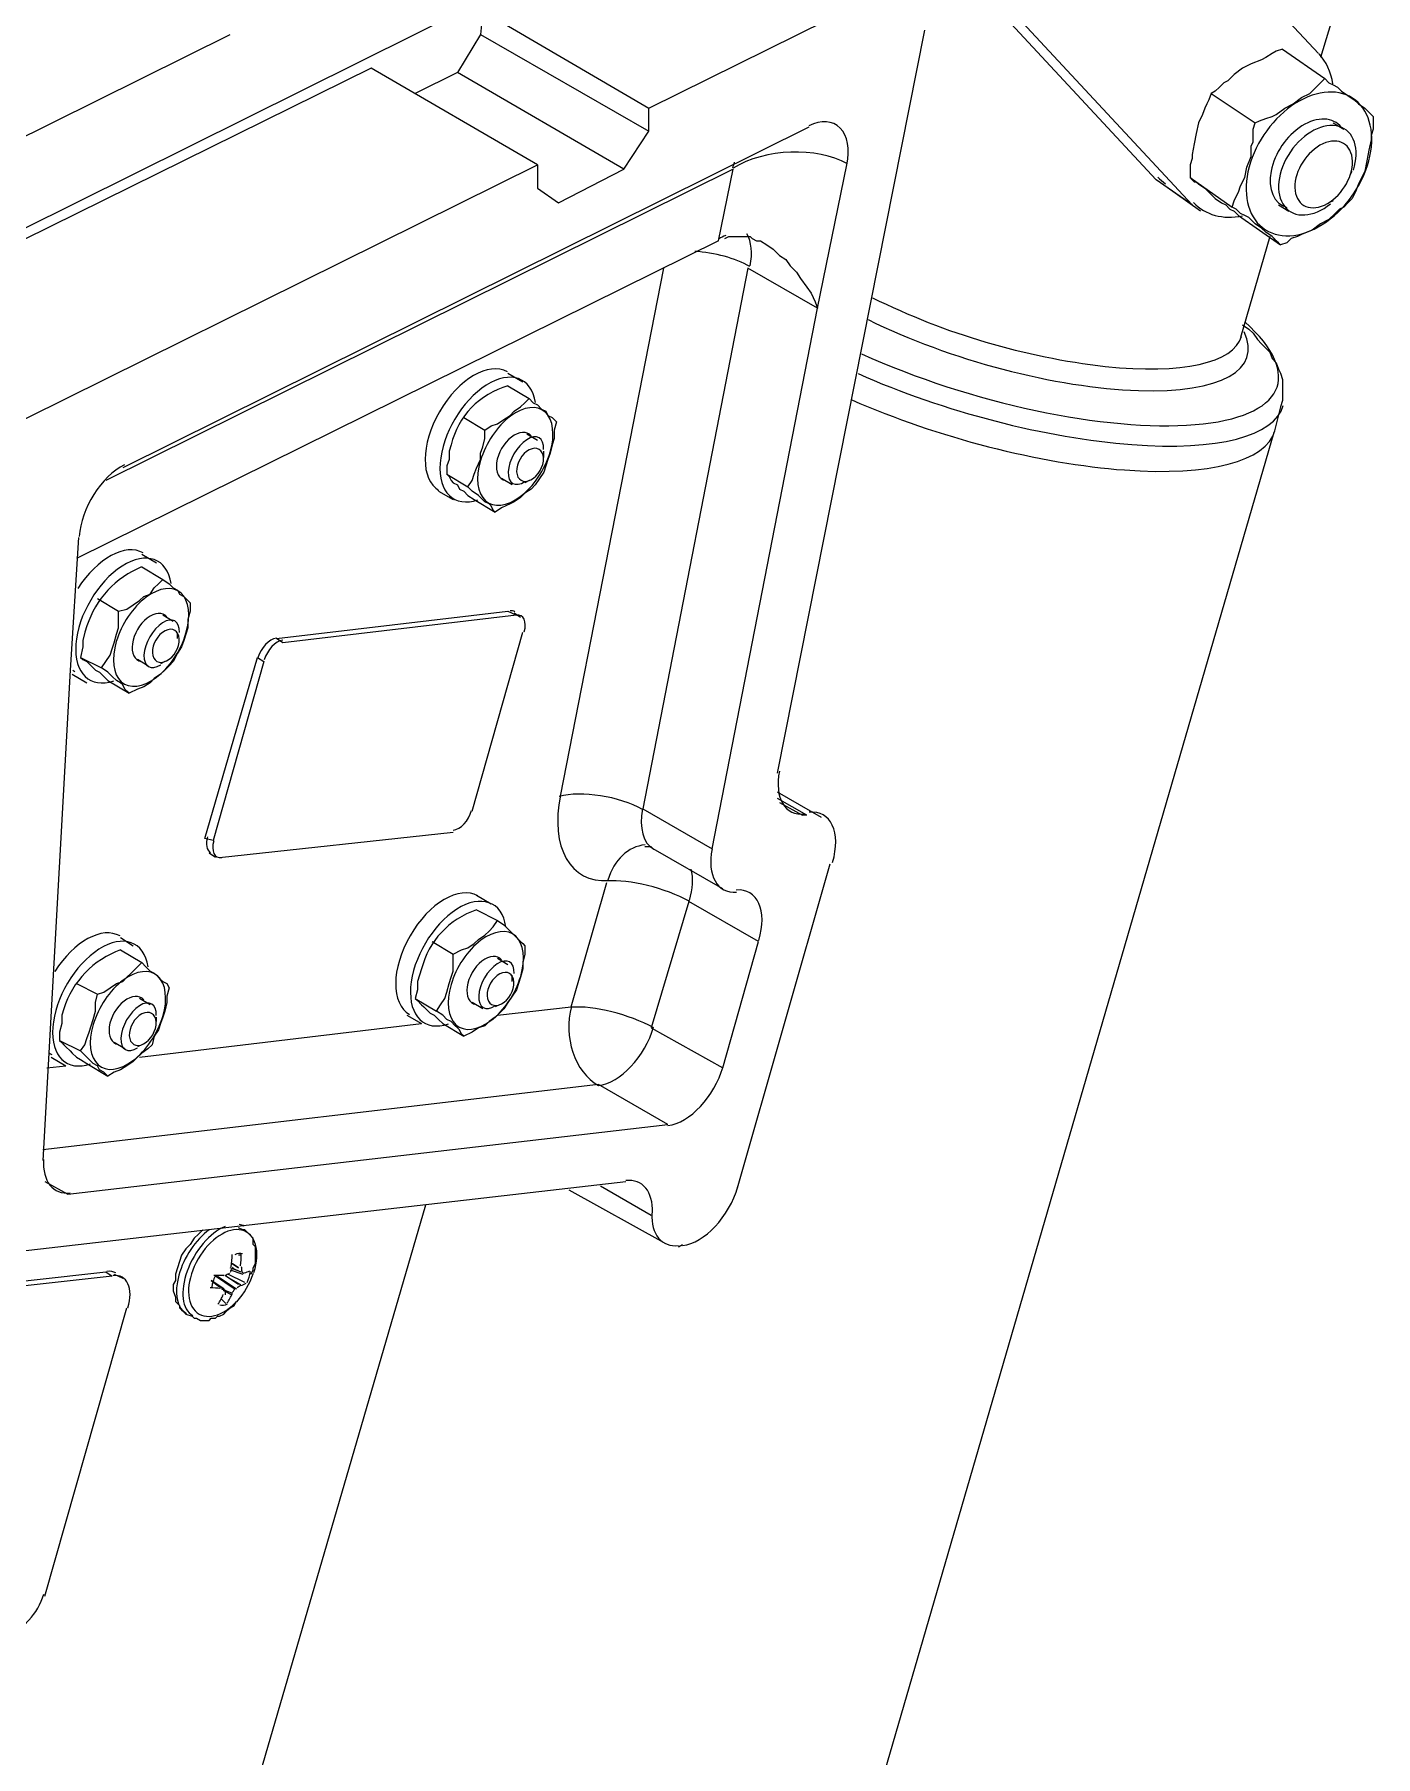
# Model space of a CAD drawing. Header units: inches. Extents: x 109 to 1721, y 29 to 669.
# Drawn here: x 1502.49 to 1515.76, y 443.26 to 460.3 of the extents above; entities that cross this region are included whole.
import ezdxf

# ---------------------------------------------------------------- set-up
doc = ezdxf.new("R2010")
doc.units = ezdxf.units.IN
doc.header["$LTSCALE"] = 0.03937
doc.header["$MEASUREMENT"] = 0
doc.layers.add('PDF3_Geometría', color=7, linetype='Continuous')

# ---------------------------------------------------------------- blocks, each defined once
blk = doc.blocks.new('OH3A1-1$-$ASSY$$CENTER$TUB_-_v2$-$copia1')
at = {"layer": 'PDF3_Geometría', "lineweight": -3}
for points in [[(19.29668, 14.69501), (19.16585, 14.83501)], [(19.10168, 14.78584), (19.23251, 14.64501)], [(19.11585, 14.77584), (19.24668, 14.63501)], [(19.05918, 14.75751), (18.96585, 14.71168), (19.03168, 14.67335), (19.12584, 14.72001)], [(19.31418, 14.74834), (19.29751, 14.69334)], [(19.00584, 14.73167), (19.00584, 14.73584), (18.56002, 14.51418)], [(18.96585, 14.71168), (18.96501, 14.70251), (18.95585, 14.68751), (18.93918, 14.67918)], [(18.53335, 14.53751), (18.86584, 14.70251)], [(18.96501, 14.70251), (19.03168, 14.66418)], [(19.08251, 14.41002), (19.14085, 14.70417)], [(19.28251, 14.69668), (19.28001, 14.69584), (19.27835, 14.69501), (19.27585, 14.69334), (19.27418, 14.69251), (19.27001, 14.69084), (19.26668, 14.68918), (19.26335, 14.68668), (19.26085, 14.68418), (19.25918, 14.68334), (19.25751, 14.68168), (19.25585, 14.68001), (19.25418, 14.67918), (19.25335, 14.67668), (19.25251, 14.67501), (19.25168, 14.67334), (19.25085, 14.67084), (19.24918, 14.66751), (19.24835, 14.66334), (19.24751, 14.65918), (19.24668, 14.65501), (19.24668, 14.65334), (19.24585, 14.65084), (19.24585, 14.64834), (19.24585, 14.64584), (19.24668, 14.64501), (19.24751, 14.64418), (19.24835, 14.64418), (19.24918, 14.64334), (19.25168, 14.64168), (19.25335, 14.64001), (19.25585, 14.63751), (19.25835, 14.63584), (19.26001, 14.63501), (19.26168, 14.63334), (19.26335, 14.63251), (19.26501, 14.63084)], [(19.28251, 14.69668), (19.29918, 14.68501)], [(19.02168, 14.64918), (18.95585, 14.68751)], [(19.28668, 14.67501), (19.29001, 14.67751), (19.29335, 14.67918), (19.29501, 14.68084), (19.29668, 14.68251), (19.29751, 14.68334), (19.29918, 14.68501)], [(19.29918, 14.68501), (19.30085, 14.68334), (19.30251, 14.68251), (19.30418, 14.68168), (19.30585, 14.68001), (19.30835, 14.67834), (19.31085, 14.67668)], [(19.25418, 14.67918), (19.27168, 14.66751)], [(19.27168, 14.66751), (19.27335, 14.66834), (19.27585, 14.66918), (19.27835, 14.67001), (19.28001, 14.67084), (19.28335, 14.67334), (19.28668, 14.67501)], [(19.31085, 14.67668), (19.31251, 14.67501), (19.31501, 14.67334), (19.31585, 14.67251), (19.31668, 14.67168), (19.31751, 14.67084), (19.31835, 14.67001)], [(18.98751, 14.65084), (18.98751, 14.64168), (18.99585, 14.63584), (19.02168, 14.64918), (19.03168, 14.66418), (19.03168, 14.67334)], [(19.26835, 14.65001), (19.27001, 14.65418), (19.27001, 14.65834), (19.27085, 14.66001), (19.27085, 14.66251), (19.27085, 14.66501), (19.27168, 14.66751)], [(19.31835, 14.67001), (19.31835, 14.66751), (19.31835, 14.66501), (19.31751, 14.66251), (19.31751, 14.66084), (19.31668, 14.65668), (19.31585, 14.65251), (19.31501, 14.64834), (19.31335, 14.64501), (19.31251, 14.64334), (19.31168, 14.64084), (19.31085, 14.63918), (19.31001, 14.63751), (19.30835, 14.63584), (19.30668, 14.63418), (19.30501, 14.63334), (19.30335, 14.63168), (19.30085, 14.62918), (19.29751, 14.62751)], [(19.30251, 14.66751), (19.30668, 14.66501)], [(19.09501, 14.66584), (18.82335, 14.53085)], [(19.08835, 14.65584), (19.08835, 14.65584)], [(19.05918, 14.62084), (19.06501, 14.64918), (18.81669, 14.52585)], [(19.09835, 14.59418), (19.11001, 14.65084)], [(19.27418, 14.62584), (19.27168, 14.62751), (19.26918, 14.63001), (19.26751, 14.63084), (19.26585, 14.63168), (19.26418, 14.63334), (19.26251, 14.63418), (19.26335, 14.63668), (19.26418, 14.63834), (19.26501, 14.64001), (19.26585, 14.64251), (19.26751, 14.64584), (19.26835, 14.65001)], [(19.30918, 14.64668), (19.31001, 14.64834)], [(19.24668, 14.63501), (19.23251, 14.64501)], [(19.25001, 14.63251), (19.23585, 14.64251)], [(19.24585, 14.64584), (19.26251, 14.63418)], [(19.28085, 14.63501), (19.28501, 14.63251)], [(19.30251, 14.63668), (19.30085, 14.63584)], [(19.26501, 14.63084), (19.28168, 14.61918)], [(19.29751, 14.62751), (19.29418, 14.62501), (19.29001, 14.62334), (19.28835, 14.62251), (19.28585, 14.62168), (19.28418, 14.62001), (19.28168, 14.61918), (19.28085, 14.62001), (19.28001, 14.62084), (19.27918, 14.62168), (19.27835, 14.62251), (19.27585, 14.62418), (19.27418, 14.62584)], [(19.05918, 14.62084), (18.80502, 14.49501)], [(19.06168, 14.62168), (19.06335, 14.62251), (19.06418, 14.62251), (19.06585, 14.62251), (19.06668, 14.62251), (19.06835, 14.62251), (19.07001, 14.62251), (19.07168, 14.62251), (19.07251, 14.62168), (19.07418, 14.62084), (19.07585, 14.62084), (19.07835, 14.61918), (19.08085, 14.61751), (19.08335, 14.61501), (19.08585, 14.61334), (19.08751, 14.61084), (19.09001, 14.60834), (19.09168, 14.60584), (19.09418, 14.60251), (19.09585, 14.60001), (19.09751, 14.59668), (19.09835, 14.59418)], [(19.27751, 14.62251), (19.26585, 14.58251)], [(18.99668, 14.40085), (19.03751, 14.61001)], [(19.09834, 14.59417), (19.07085, 14.61001), (19.02918, 14.39585), (19.05668, 14.38002)], [(19.05668, 14.38002), (19.09835, 14.59417)], [(19.26668, 14.58751), (19.26918, 14.58584), (19.27085, 14.58418), (19.27251, 14.58168), (19.27418, 14.58001), (19.27585, 14.57834), (19.27751, 14.57668), (19.27835, 14.57418), (19.28001, 14.57251), (19.28085, 14.57001), (19.28168, 14.56834), (19.28251, 14.56584), (19.28251, 14.56418), (19.28251, 14.56168), (19.28251, 14.56001), (19.28251, 14.55751), (19.28168, 14.55501), (19.27918, 14.54501)], [(18.97585, 14.56834), (18.98168, 14.56501)], [(18.97585, 14.56334), (18.98418, 14.55834)], [(18.97668, 14.55168), (18.97835, 14.55334), (18.98085, 14.55501), (18.98251, 14.55668), (18.98418, 14.55834), (18.98585, 14.55668), (18.98751, 14.55584), (18.98918, 14.55418), (18.99085, 14.55334)], [(18.96001, 14.52334), (18.96168, 14.52584), (18.96251, 14.52834), (18.96335, 14.53084), (18.96501, 14.53418), (18.96501, 14.53668), (18.96585, 14.53918), (18.96668, 14.54251), (18.96668, 14.54584), (18.96918, 14.54751), (18.97168, 14.54834), (18.97418, 14.55001), (18.97668, 14.55168)], [(18.99085, 14.55334), (18.99168, 14.55168), (18.99335, 14.55084), (18.99418, 14.55001), (18.99501, 14.54918), (18.99418, 14.54584), (18.99418, 14.54251), (18.99335, 14.54001), (18.99251, 14.53668)], [(18.95835, 14.55084), (18.96668, 14.54584)], [(18.98169, 13.5217), (19.27917, 14.54499)], [(18.95335, 14.54001), (18.95251, 14.53751), (18.95251, 14.53418), (18.95168, 14.53168), (18.95168, 14.52834), (18.95251, 14.52751), (18.95335, 14.52584), (18.95418, 14.52501), (18.95585, 14.52418)], [(18.98751, 14.54168), (18.98335, 14.54418)], [(18.99251, 14.53668), (18.99168, 14.53418), (18.99085, 14.53168), (18.99001, 14.52918), (18.98835, 14.52668)], [(18.99001, 14.53501), (18.99001, 14.53751)], [(18.95168, 14.52834), (18.96001, 14.52334)], [(18.95585, 14.52418), (18.95668, 14.52251), (18.95835, 14.52168), (18.96001, 14.52001), (18.96251, 14.51834)], [(18.97751, 14.52418), (18.97335, 14.52668)], [(18.98835, 14.52668), (18.98668, 14.52418), (18.98501, 14.52251), (18.98251, 14.52084), (18.98085, 14.51918)], [(18.98418, 14.52584), (18.98251, 14.52501)], [(18.94835, 14.52168), (18.95418, 14.51834)], [(18.96668, 14.51751), (18.96501, 14.51918), (18.96418, 14.52001), (18.96168, 14.52168), (18.96001, 14.52334)], [(18.96251, 14.51834), (18.97085, 14.51334)], [(18.97085, 14.51334), (18.97001, 14.51418), (18.96918, 14.51584), (18.96835, 14.51668), (18.96668, 14.51751)], [(18.98085, 14.51918), (18.97835, 14.51751), (18.97668, 14.51668), (18.97335, 14.51501), (18.97085, 14.51334)], [(18.80585, 14.50334), (18.80251, 14.45084), (18.79168, 14.25668)], [(18.83085, 14.49668), (18.83668, 14.49334)], [(18.83085, 14.49168), (18.83918, 14.48668)], [(18.83168, 14.48001), (18.83418, 14.48084), (18.83585, 14.48334), (18.83751, 14.48501), (18.83918, 14.48668), (18.84168, 14.48501), (18.84335, 14.48334), (18.84501, 14.48251), (18.84585, 14.48084)], [(18.81335, 14.47918), (18.82168, 14.47418)], [(18.81501, 14.45168), (18.81668, 14.45418), (18.81835, 14.45668), (18.81918, 14.45918), (18.82001, 14.46168), (18.82085, 14.46501), (18.82168, 14.46751), (18.82168, 14.47084), (18.82168, 14.47418), (18.82501, 14.47501), (18.82751, 14.47668), (18.83001, 14.47834), (18.83168, 14.48001)], [(18.84585, 14.48084), (18.84751, 14.48001), (18.84835, 14.47918), (18.84918, 14.47834), (18.85001, 14.47751), (18.85001, 14.47418), (18.84918, 14.47084), (18.84918, 14.46751), (18.84835, 14.46501)], [(18.84335, 14.47001), (18.83918, 14.47251)], [(18.88418, 14.46334), (18.97585, 14.47418)], [(18.97918, 14.47251), (18.88668, 14.46168)], [(18.97585, 14.47418), (18.97918, 14.47251)], [(18.98085, 14.47168), (18.97835, 14.47334)], [(18.80918, 14.46834), (18.80835, 14.46584), (18.80751, 14.46251), (18.80751, 14.46001), (18.80668, 14.45584), (18.80751, 14.45501), (18.80918, 14.45418), (18.81001, 14.45334), (18.81085, 14.45251)], [(18.84835, 14.46501), (18.84751, 14.46251), (18.84668, 14.46001), (18.84501, 14.45751), (18.84335, 14.45418)], [(18.84501, 14.46334), (18.84501, 14.46501)], [(18.88668, 14.46168), (18.88418, 14.46334)], [(18.96168, 14.39501), (18.98168, 14.46584)], [(18.80668, 14.45584), (18.81501, 14.45168)], [(18.85585, 14.38418), (18.87668, 14.45584)], [(18.87668, 14.45584), (18.87918, 14.45418)], [(18.80335, 14.44918), (18.80918, 14.44584)], [(18.81085, 14.45251), (18.81251, 14.45084), (18.81418, 14.45001), (18.81585, 14.44834), (18.81751, 14.44668)], [(18.82251, 14.44584), (18.82085, 14.44668), (18.81918, 14.44834), (18.81751, 14.45001), (18.81501, 14.45168)], [(18.83335, 14.45251), (18.82918, 14.45501)], [(18.84335, 14.45418), (18.84168, 14.45251), (18.84001, 14.45084), (18.83835, 14.44918), (18.83585, 14.44751)], [(18.84001, 14.45418), (18.83835, 14.45334)], [(18.87918, 14.45418), (18.85918, 14.38335)], [(18.81751, 14.44668), (18.82585, 14.44168)], [(18.82585, 14.44168), (18.82501, 14.44251), (18.82418, 14.44334), (18.82335, 14.44501), (18.82251, 14.44584)], [(18.83585, 14.44751), (18.83418, 14.44584), (18.83168, 14.44418), (18.82918, 14.44334), (18.82585, 14.44168)], [(19.10001, 14.39251), (19.08251, 14.40251)], [(19.09418, 14.39334), (19.08251, 14.40001)], [(19.08335, 14.39834), (19.09251, 14.39334)], [(19.09418, 14.39334), (19.09251, 14.39334)], [(18.85918, 14.38334), (18.85585, 14.38418)], [(18.86168, 14.37668), (18.95418, 14.38668)], [(19.03335, 14.38001), (19.03251, 14.38084), (19.03085, 14.38084), (19.03001, 14.38084)], [(18.86001, 14.37668), (18.85751, 14.37834)], [(19.06085, 14.36418), (19.03335, 14.38001)], [(19.06668, 14.24585), (19.10335, 14.37417)], [(18.96335, 14.36168), (18.96918, 14.35834)], [(18.97168, 14.31418), (19.00085, 14.31751), (19.01501, 14.36668)], [(18.96335, 14.35584), (18.97168, 14.35168)], [(19.07501, 14.34334), (19.04751, 14.35918), (19.03251, 14.30918), (19.06085, 14.29335)], [(18.96418, 14.34418), (18.96668, 14.34584), (18.96835, 14.34751), (18.97001, 14.34918), (18.97168, 14.35168), (18.97418, 14.35001), (18.97585, 14.34834), (18.97751, 14.34668), (18.97835, 14.34584)], [(18.82251, 14.34501), (18.82751, 14.34168)], [(18.82251, 14.34001), (18.83085, 14.33501)], [(18.94585, 14.34334), (18.95418, 14.33834)], [(18.94751, 14.31584), (18.94918, 14.31834), (18.95085, 14.32084), (18.95168, 14.32334), (18.95251, 14.32668), (18.95335, 14.32918), (18.95418, 14.33168), (18.95418, 14.33501), (18.95418, 14.33834), (18.95751, 14.34001), (18.96001, 14.34084), (18.96251, 14.34251), (18.96418, 14.34418)], [(18.97835, 14.34584), (18.98001, 14.34418), (18.98085, 14.34334), (18.98168, 14.34251), (18.98251, 14.34168), (18.98251, 14.33834), (18.98168, 14.33501), (18.98168, 14.33251), (18.98085, 14.32918)], [(19.06085, 14.29335), (19.07501, 14.34334)], [(18.82335, 14.32751), (18.82501, 14.32918), (18.82668, 14.33084), (18.82918, 14.33334), (18.83085, 14.33501), (18.83251, 14.33334), (18.83418, 14.33168), (18.83585, 14.33084), (18.83751, 14.32918)], [(18.97585, 14.33418), (18.97168, 14.33668)], [(18.80501, 14.32668), (18.81335, 14.32251)], [(18.80668, 14.30001), (18.80835, 14.30251), (18.80918, 14.30501), (18.81001, 14.30751), (18.81085, 14.31001), (18.81168, 14.31251), (18.81251, 14.31584), (18.81251, 14.31918), (18.81335, 14.32251), (18.81585, 14.32334), (18.81835, 14.32501), (18.82085, 14.32668), (18.82335, 14.32751)], [(18.83751, 14.32918), (18.83835, 14.32834), (18.83918, 14.32751), (18.84085, 14.32668), (18.84168, 14.32501), (18.84085, 14.32168), (18.84085, 14.31918), (18.84001, 14.31584), (18.83918, 14.31334)], [(18.94168, 14.33251), (18.94085, 14.33001), (18.94001, 14.32751), (18.94001, 14.32418), (18.93918, 14.32084), (18.94001, 14.32001), (18.94168, 14.31834), (18.94251, 14.31751), (18.94335, 14.31668)], [(18.98085, 14.32918), (18.98001, 14.32668), (18.97918, 14.32418), (18.97751, 14.32168), (18.97585, 14.31918)], [(18.97751, 14.32751), (18.97751, 14.33001)], [(18.83418, 14.31834), (18.83001, 14.32084)], [(18.93918, 14.32084), (18.94751, 14.31584)], [(18.80001, 14.31668), (18.79918, 14.31418), (18.79918, 14.31084), (18.79835, 14.30751), (18.79835, 14.30418), (18.79918, 14.30334), (18.80001, 14.30251), (18.80085, 14.30168), (18.80251, 14.30001)], [(18.83918, 14.31334), (18.83835, 14.31084), (18.83751, 14.30834), (18.83585, 14.30584), (18.83501, 14.30251)], [(18.83668, 14.31168), (18.83668, 14.31334)], [(18.93585, 14.31418), (18.94168, 14.31084)], [(18.94335, 14.31668), (18.94501, 14.31501), (18.94668, 14.31418), (18.94835, 14.31251), (18.95001, 14.31084)], [(18.95501, 14.31001), (18.95335, 14.31168), (18.95168, 14.31251), (18.95001, 14.31418), (18.94751, 14.31584)], [(18.96585, 14.31668), (18.96168, 14.31918)], [(18.97585, 14.31918), (18.97418, 14.31668), (18.97251, 14.31501), (18.97085, 14.31334), (18.96835, 14.31168)], [(18.97251, 14.31834), (18.97085, 14.31751)], [(18.83002, 14.29751), (18.94168, 14.31084)], [(18.95001, 14.31084), (18.95835, 14.30584)], [(18.95835, 14.30584), (18.95751, 14.30668), (18.95668, 14.30834), (18.95585, 14.30918), (18.95501, 14.31001)], [(18.96835, 14.31168), (18.96668, 14.31001), (18.96418, 14.30918), (18.96168, 14.30751), (18.95835, 14.30584)], [(18.79835, 14.30418), (18.80668, 14.30001)], [(18.80251, 14.30001), (18.80335, 14.29918), (18.80501, 14.29751), (18.80668, 14.29668), (18.80918, 14.29501)], [(18.81335, 14.29418), (18.81168, 14.29501), (18.81001, 14.29668), (18.80835, 14.29834), (18.80668, 14.30001)], [(18.82418, 14.30084), (18.82001, 14.30334)], [(18.83501, 14.30251), (18.83335, 14.30084), (18.83085, 14.29918), (18.82918, 14.29751), (18.82751, 14.29584)], [(18.83085, 14.30251), (18.82918, 14.30168)], [(18.79335, 14.29334), (18.80085, 14.29418)], [(18.79501, 14.29751), (18.80085, 14.29418)], [(18.80918, 14.29501), (18.81751, 14.29001)], [(18.81751, 14.29001), (18.81668, 14.29084), (18.81585, 14.29168), (18.81418, 14.29251), (18.81335, 14.29418)], [(18.82751, 14.29584), (18.82501, 14.29418), (18.82251, 14.29251), (18.82001, 14.29168), (18.81751, 14.29001)], [(19.03917, 14.27084), (19.01168, 14.28668), (18.79168, 14.26084)], [(18.80168, 14.24334), (19.03918, 14.27084)], [(18.48669, 14.18668), (19.0225, 14.24834)], [(18.79251, 14.24834), (18.80168, 14.24334)], [(19.00001, 14.24501), (19.03751, 14.22418)], [(19.01251, 14.24668), (19.03251, 14.23501)], [(18.72252, 13.48169), (18.94334, 14.23916)], [(18.85501, 14.22918), (18.85335, 14.22751), (18.85168, 14.22584), (18.85001, 14.22334), (18.84835, 14.22168), (18.84668, 14.21918), (18.84585, 14.21668), (18.84501, 14.21418), (18.84418, 14.21168), (18.84418, 14.20918), (18.84335, 14.20751), (18.84335, 14.20501), (18.84418, 14.20251), (18.84418, 14.20084), (18.84501, 14.20001), (18.84585, 14.19918), (18.84585, 14.19834), (18.84668, 14.19751), (18.84751, 14.19668), (18.84835, 14.19584), (18.85085, 14.19501)], [(18.87085, 14.22918), (18.86918, 14.23001)], [(18.87418, 14.21168), (18.87501, 14.21334), (18.87501, 14.21418), (18.87585, 14.21584), (18.87585, 14.21668), (18.87585, 14.21834), (18.87585, 14.22001), (18.87585, 14.22084), (18.87585, 14.22251), (18.87501, 14.22334), (18.87501, 14.22418), (18.87501, 14.22584), (18.87418, 14.22668), (18.87335, 14.22751), (18.87251, 14.22834), (18.87168, 14.22918), (18.87085, 14.22918)], [(18.87001, 14.21918), (18.86918, 14.21918)], [(19.04335, 14.22251), (19.04501, 14.22334)], [(18.42752, 14.16918), (18.81667, 14.21251)], [(18.81917, 14.21084), (18.43002, 14.16751)], [(18.81668, 14.21251), (18.81918, 14.21084)], [(18.82001, 14.21168), (18.82335, 14.21001)], [(18.86751, 14.20584), (18.86001, 14.21084)], [(18.86085, 14.21084), (18.86835, 14.20584)], [(18.86335, 14.21084), (18.86335, 14.21084)], [(18.86918, 14.20751), (18.86418, 14.21084), (18.87001, 14.20751)], [(18.86501, 14.21168), (18.86501, 14.21168)], [(18.87168, 14.20834), (18.86501, 14.21168)], [(18.86585, 14.21418), (18.86585, 14.21418)], [(18.87001, 14.21251), (18.86585, 14.21418)], [(18.86585, 14.21334), (18.87085, 14.21168)], [(18.86585, 14.21334), (18.87085, 14.21168)], [(18.86668, 14.21584), (18.86918, 14.21418), (18.86668, 14.21584)], [(18.86668, 14.21418), (18.87001, 14.21251)], [(18.87001, 14.21501), (18.87001, 14.21501)], [(18.87001, 14.21251), (18.87001, 14.21251)], [(18.87085, 14.21251), (18.87085, 14.21251)], [(18.86335, 14.20584), (18.85835, 14.20918), (18.86168, 14.20668), (18.85835, 14.20918)], [(18.85835, 14.20918), (18.86335, 14.20584)], [(18.86168, 14.20584), (18.86168, 14.20584)], [(18.86251, 14.20584), (18.86668, 14.20418)], [(18.86335, 14.20501), (18.86335, 14.20584)], [(18.86668, 14.20334), (18.86335, 14.20501)], [(18.86668, 14.20418), (18.86668, 14.20418)], [(18.86835, 14.20584), (18.86751, 14.20584)], [(18.86918, 14.20668), (18.86918, 14.20668)], [(18.79251, 14.08418), (18.82501, 14.19834)], [(18.85085, 14.19501), (18.85168, 14.19418), (18.85251, 14.19418), (18.85418, 14.19334), (18.85501, 14.19334), (18.85585, 14.19334), (18.85751, 14.19334), (18.85835, 14.19418), (18.86001, 14.19418), (18.86085, 14.19501), (18.86168, 14.19501), (18.86335, 14.19584), (18.86418, 14.19668), (18.86501, 14.19751), (18.86585, 14.19834), (18.86751, 14.19918), (18.86835, 14.20084)], [(18.86251, 14.20334), (18.86251, 14.20334)], [(18.86418, 14.20001), (18.86251, 14.20168)]]:
    blk.add_lwpolyline(points, dxfattribs=at)
blk.add_lwpolyline([(18.98751, 14.65084), (18.92168, 14.68917), (18.65669, 14.55835), (18.72335, 14.52001)], close=True, dxfattribs=at)
for centre, radius, start, end in [((19.30562, 14.64262), 0.02827, 123.09664, 168.35916), ((19.09945, 14.64), 0.03602, 160.73724, 164.33312), ((19.24625, 14.65827), 0.01799, 223.00747, 235.69902), ((19.07382, 14.59298), 0.03211, 111.49894, 116.78733), ((19.24462, 14.85015), 0.28096, 243.69544, 263.39761), ((18.98442, 14.53256), 0.03195, 105.56178, 166.52148), ((18.845, 14.45681), 0.03763, 112.09516, 162.14703), ((18.80877, 14.45789), 0.00876, 233.43162, 239.99446), ((18.97361, 14.32459), 0.0329, 108.18108, 166.06111), ((18.83453, 14.30591), 0.03616, 109.41241, 162.67084), ((18.7996, 14.30623), 0.00876, 233.43162, 239.99446), ((18.86829, 14.22507), 0.00639, 60.1161, 79.18357), ((18.82161, 14.22078), 0.0451, 352.03093, 358.36511), ((18.83165, 14.21945), 0.03861, 353.24372, 0.60115), ((18.87537, 14.20384), 0.01699, 155.64993, 170.88145), ((18.86253, 14.277), 0.06579, 267.28311, 270.90023), ((18.84776, 14.24621), 0.03855, 294.65593, 297.6482), ((18.82845, 14.23147), 0.04212, 333.1768, 336.33814), ((18.8446, 14.22209), 0.03207, 318.20956, 341.80115), ((18.83884, 14.21026), 0.03183, 4.29686, 7.84732), ((18.8199, 14.12246), 0.10324, 60.08528, 60.72081), ((18.85716, 14.21535), 0.01699, 335.64993, 350.88145), ((18.863, 14.25196), 0.04582, 263.69753, 268.83289), ((18.83464, 14.21665), 0.03136, 327.33825, 335.39704), ((18.93106, 14.32584), 0.13792, 240.1676, 240.80363), ((18.83642, 14.20618), 0.02769, 354.384, 358.05515), ((18.84083, 14.2166), 0.02892, 325.2052, 334.12351), ((18.83612, 14.22639), 0.03771, 323.61063, 327.14562), ((18.85549, 14.22663), 0.02413, 303.12429, 307.39292)]:
    blk.add_arc(centre, radius, start, end, dxfattribs=at)
for points in [[(19.30245, 14.68297), (19.30166, 14.68775), (19.29977, 14.69182), (19.29694, 14.69486)], [(19.31132, 14.6765), (19.30535, 14.6812), (19.29632, 14.68073), (19.28765, 14.67527)], [(19.28764, 14.67527), (19.27896, 14.66981), (19.27195, 14.66019), (19.26925, 14.65003)], [(19.31661, 14.65249), (19.31931, 14.66265), (19.3173, 14.6718), (19.31132, 14.6765)], [(19.10738, 14.66547), (19.10446, 14.66846), (19.09989, 14.66876), (19.09491, 14.66629)], [(19.30481, 14.66611), (19.2988, 14.66786), (19.29079, 14.66367), (19.28559, 14.65603)], [(19.30582, 14.66571), (19.30246, 14.66987), (19.29629, 14.6701), (19.29018, 14.6663)], [(19.11006, 14.65083), (19.11129, 14.65712), (19.11031, 14.66248), (19.10738, 14.66547)], [(19.31017, 14.65233), (19.31001, 14.65903), (19.30477, 14.66211), (19.29847, 14.65921)], [(19.31051, 14.64875), (19.3132, 14.65712), (19.31082, 14.66435), (19.30481, 14.66611)], [(19.11024, 14.65124), (19.09801, 14.65813), (19.07774, 14.65737), (19.06496, 14.64956)], [(19.28559, 14.65603), (19.28039, 14.6484), (19.27941, 14.63941), (19.28325, 14.63446)], [(19.29847, 14.65921), (19.29217, 14.65632), (19.2872, 14.64855), (19.28736, 14.64185)], [(19.26925, 14.65003), (19.26655, 14.63987), (19.26856, 14.63072), (19.27453, 14.62602)], [(19.27793, 14.64832), (19.27662, 14.64124), (19.27909, 14.63558), (19.28419, 14.63397)], [(19.29822, 14.62725), (19.3069, 14.63271), (19.31391, 14.64233), (19.31661, 14.65249)], [(19.29906, 14.63498), (19.30535, 14.63787), (19.31033, 14.64564), (19.31017, 14.65233)], [(19.28736, 14.64185), (19.28752, 14.63516), (19.29276, 14.63208), (19.29906, 14.63498)], [(19.24726, 14.636), (19.25191, 14.63102), (19.25883, 14.62912), (19.26659, 14.6307)], [(19.28325, 14.63446), (19.28708, 14.62951), (19.29468, 14.62994), (19.30149, 14.6355)], [(19.27454, 14.62602), (19.28051, 14.62132), (19.28954, 14.62179), (19.29821, 14.62725)], [(19.07173, 14.61083), (19.07272, 14.61592), (19.07228, 14.62045), (19.07047, 14.62358)], [(19.07165, 14.61062), (19.06586, 14.61389), (19.0576, 14.61616), (19.0498, 14.61663)], [(19.11847, 14.58959), (19.15056, 14.57365), (19.19279, 14.56256), (19.22541, 14.56151)], [(19.24785, 14.54801), (19.28307, 14.55095), (19.29109, 14.56757), (19.26752, 14.58874)], [(19.21232, 14.57105), (19.24257, 14.56788), (19.26316, 14.57242), (19.26622, 14.58295)], [(19.22541, 14.56151), (19.25803, 14.56045), (19.27456, 14.56964), (19.26728, 14.58478)], [(18.97564, 14.56888), (18.96826, 14.57314), (18.95622, 14.56609), (18.94875, 14.55313)], [(19.11585, 14.57607), (19.15877, 14.55652), (19.21264, 14.54507), (19.24785, 14.54801)], [(18.9867, 14.55673), (18.98518, 14.56676), (18.97683, 14.56972), (18.96724, 14.56362)], [(19.11446, 14.5682), (19.14829, 14.55319), (19.189, 14.54263), (19.22287, 14.5401)], [(18.96724, 14.56362), (18.95765, 14.55753), (18.94982, 14.54429), (18.94899, 14.53275)], [(18.94875, 14.55313), (18.94127, 14.54018), (18.94118, 14.52623), (18.94855, 14.52197)], [(18.9768, 14.55133), (18.97152, 14.54737), (18.96701, 14.54069), (18.96498, 14.5338)], [(18.99058, 14.55296), (18.98734, 14.5559), (18.98208, 14.55528), (18.9768, 14.55133)], [(18.99255, 14.53706), (18.99458, 14.54395), (18.99383, 14.55001), (18.99058, 14.55296)], [(19.11201, 14.55781), (19.14584, 14.54293), (19.18635, 14.53252), (19.21998, 14.53006)], [(19.11201, 14.55781), (19.14584, 14.54293), (19.18635, 14.53252), (19.21998, 14.53006)], [(19.22287, 14.5401), (19.25674, 14.53756), (19.27924, 14.54338), (19.28279, 14.5556)], [(18.98502, 14.54356), (18.98332, 14.54561), (18.98022, 14.54542), (18.97721, 14.54308)], [(18.98993, 14.53822), (18.99013, 14.5428), (18.98716, 14.54452), (18.9833, 14.54205)], [(19.21998, 14.53006), (19.25361, 14.52761), (19.27592, 14.53344), (19.27946, 14.5456)], [(19.21998, 14.53006), (19.25361, 14.52761), (19.27592, 14.53344), (19.27946, 14.5456)], [(18.97721, 14.54308), (18.9742, 14.54074), (18.97188, 14.53672), (18.97136, 14.53295)], [(18.9833, 14.54205), (18.97943, 14.53959), (18.97613, 14.53388), (18.97593, 14.5293)], [(18.98429, 14.53805), (18.98136, 14.53655), (18.97912, 14.53267), (18.97929, 14.52938)], [(18.98991, 14.53481), (18.98974, 14.5381), (18.98723, 14.53955), (18.98429, 14.53805)], [(18.82407, 14.53212), (18.81481, 14.52753), (18.80678, 14.51485), (18.80615, 14.50378)], [(18.94899, 14.53275), (18.94815, 14.52122), (18.95458, 14.51501), (18.96396, 14.51827)], [(18.96498, 14.5338), (18.96295, 14.5269), (18.96369, 14.52084), (18.96694, 14.5179)], [(18.97136, 14.53295), (18.97084, 14.52917), (18.97222, 14.52639), (18.97485, 14.52594)], [(18.98073, 14.51953), (18.98601, 14.52348), (18.99051, 14.53016), (18.99255, 14.53706)], [(18.9849, 14.52614), (18.98783, 14.52764), (18.99007, 14.53152), (18.98991, 14.53481)], [(18.97593, 14.5293), (18.97573, 14.52472), (18.9787, 14.523), (18.98256, 14.52547)], [(18.97929, 14.52938), (18.97945, 14.52609), (18.98197, 14.52464), (18.9849, 14.52614)], [(18.96694, 14.5179), (18.97019, 14.51495), (18.97544, 14.51557), (18.98073, 14.51953)], [(18.83147, 14.49721), (18.82448, 14.50125), (18.8132, 14.49513), (18.80562, 14.48318)], [(18.84254, 14.48506), (18.84101, 14.4951), (18.83266, 14.49805), (18.82307, 14.49196)], [(18.82307, 14.49196), (18.81348, 14.48586), (18.80565, 14.47262), (18.80482, 14.46108)], [(18.84642, 14.48129), (18.84317, 14.48423), (18.83791, 14.48361), (18.83263, 14.47966)], [(18.83263, 14.47966), (18.82735, 14.47571), (18.82285, 14.46903), (18.82081, 14.46213)], [(18.84838, 14.46539), (18.85041, 14.47228), (18.84967, 14.47835), (18.84642, 14.48129)], [(18.83304, 14.47141), (18.83003, 14.46907), (18.82771, 14.46506), (18.82719, 14.46128)], [(18.83913, 14.46955), (18.83526, 14.46709), (18.83197, 14.46138), (18.83176, 14.4568)], [(18.84085, 14.47189), (18.83915, 14.47394), (18.83606, 14.47375), (18.83304, 14.47141)], [(18.84576, 14.46572), (18.84597, 14.4703), (18.84299, 14.47202), (18.83913, 14.46955)], [(18.97855, 14.47395), (18.97802, 14.47426), (18.97738, 14.47438), (18.97667, 14.4743)], [(18.9823, 14.46602), (18.98345, 14.47), (18.98205, 14.47296), (18.97918, 14.47263)], [(18.84013, 14.46638), (18.83719, 14.46488), (18.83495, 14.461), (18.83512, 14.45771)], [(18.83656, 14.44786), (18.84184, 14.45181), (18.84635, 14.45849), (18.84838, 14.46539)], [(18.84574, 14.46314), (18.84557, 14.46643), (18.84306, 14.46788), (18.84013, 14.46638)], [(18.84073, 14.45447), (18.84367, 14.45597), (18.84591, 14.45985), (18.84574, 14.46314)], [(18.88417, 14.46346), (18.8813, 14.46314), (18.87804, 14.45965), (18.87689, 14.45567)], [(18.80482, 14.46108), (18.80399, 14.44955), (18.81041, 14.44334), (18.8198, 14.4466)], [(18.82081, 14.46213), (18.81878, 14.45523), (18.81953, 14.44917), (18.82278, 14.44623)], [(18.82719, 14.46128), (18.82667, 14.4575), (18.82806, 14.45473), (18.83069, 14.45428)], [(18.83176, 14.4568), (18.83156, 14.45222), (18.83453, 14.4505), (18.8384, 14.45297)], [(18.83512, 14.45771), (18.83529, 14.45442), (18.8378, 14.45297), (18.84073, 14.45447)], [(18.88667, 14.46263), (18.8838, 14.46231), (18.88054, 14.45882), (18.87939, 14.45484)], [(18.82278, 14.44623), (18.82602, 14.44329), (18.83128, 14.44391), (18.83656, 14.44786)], [(19.0833, 14.41085), (19.08122, 14.40024), (19.08551, 14.39295), (19.09332, 14.39381)], [(18.99659, 14.40129), (18.9925, 14.3806), (19.00057, 14.36627), (19.01562, 14.36754)], [(19.02915, 14.39562), (19.01986, 14.40087), (19.00506, 14.40317), (18.9961, 14.40077)], [(18.95418, 14.38739), (18.95706, 14.38771), (18.96032, 14.3912), (18.96147, 14.39518)], [(19.02913, 14.39585), (19.02767, 14.38837), (19.02935, 14.38229), (19.03356, 14.37986)], [(19.10436, 14.37464), (19.10783, 14.38657), (19.10366, 14.39549), (19.09504, 14.39455)], [(18.85689, 14.38484), (18.85606, 14.38195), (18.85655, 14.37949), (18.85814, 14.37857)], [(18.85939, 14.38317), (18.85824, 14.37919), (18.85964, 14.37623), (18.86252, 14.37656)], [(19.03014, 14.3816), (19.02351, 14.38105), (19.01782, 14.37567), (19.01538, 14.36763)], [(19.05663, 14.38002), (19.05459, 14.36957), (19.0587, 14.36232), (19.06633, 14.36294)], [(19.04756, 14.35928), (19.03824, 14.36447), (19.02376, 14.36808), (19.01522, 14.36733)], [(19.0477, 14.35964), (19.04902, 14.3642), (19.04927, 14.36853), (19.04841, 14.37201)], [(18.96397, 14.36138), (18.9566, 14.36564), (18.94456, 14.35859), (18.93708, 14.34563)], [(18.97504, 14.34923), (18.97351, 14.35926), (18.96516, 14.36222), (18.95557, 14.35612)], [(19.0752, 14.3438), (19.07861, 14.35557), (19.07462, 14.36443), (19.0662, 14.36374)], [(18.95557, 14.35612), (18.94598, 14.35003), (18.93815, 14.33679), (18.93732, 14.32525)], [(18.8223, 14.34555), (18.81531, 14.34958), (18.80404, 14.34346), (18.79645, 14.33151)], [(18.97892, 14.34546), (18.97567, 14.3484), (18.97041, 14.34778), (18.96513, 14.34383)], [(18.81391, 14.34029), (18.80431, 14.33419), (18.79649, 14.32095), (18.79565, 14.30942)], [(18.83337, 14.33339), (18.83185, 14.34343), (18.8235, 14.34639), (18.81391, 14.34029)], [(18.93708, 14.34563), (18.9296, 14.33268), (18.92952, 14.31873), (18.93689, 14.31447)], [(18.96513, 14.34383), (18.95985, 14.33987), (18.95535, 14.33319), (18.95331, 14.3263)], [(18.98088, 14.32956), (18.98291, 14.33645), (18.98216, 14.34251), (18.97892, 14.34546)], [(18.96554, 14.33558), (18.96253, 14.33324), (18.96021, 14.32922), (18.95969, 14.32544)], [(18.97163, 14.33455), (18.96776, 14.33209), (18.96447, 14.32638), (18.96426, 14.3218)], [(18.97335, 14.33605), (18.97165, 14.33811), (18.96856, 14.33792), (18.96554, 14.33558)], [(18.97826, 14.33072), (18.97847, 14.3353), (18.9755, 14.33702), (18.97163, 14.33455)], [(18.82347, 14.32799), (18.81818, 14.32404), (18.81368, 14.31736), (18.81165, 14.31046)], [(18.83725, 14.32962), (18.834, 14.33257), (18.82875, 14.33195), (18.82347, 14.328)], [(18.83921, 14.31372), (18.84125, 14.32062), (18.8405, 14.32668), (18.83725, 14.32962)], [(18.95331, 14.3263), (18.95128, 14.3194), (18.95203, 14.31334), (18.95528, 14.3104)], [(18.97263, 14.33055), (18.9697, 14.32905), (18.96745, 14.32517), (18.96762, 14.32188)], [(18.96906, 14.31203), (18.97434, 14.31598), (18.97885, 14.32266), (18.98088, 14.32956)], [(18.97824, 14.32731), (18.97807, 14.3306), (18.97556, 14.33205), (18.97263, 14.33055)], [(18.97323, 14.31863), (18.97617, 14.32014), (18.97841, 14.32402), (18.97824, 14.32731)], [(18.82388, 14.31974), (18.82087, 14.31741), (18.81855, 14.31339), (18.81803, 14.30961)], [(18.83169, 14.32022), (18.82998, 14.32227), (18.82689, 14.32208), (18.82388, 14.31974)], [(18.8366, 14.31406), (18.8368, 14.31864), (18.83383, 14.32035), (18.82996, 14.31789)], [(18.93732, 14.32525), (18.93649, 14.31372), (18.94291, 14.30751), (18.9523, 14.31077)], [(18.95969, 14.32544), (18.95917, 14.32167), (18.96056, 14.31889), (18.96318, 14.31844)], [(18.96426, 14.3218), (18.96406, 14.31722), (18.96703, 14.3155), (18.9709, 14.31797)], [(18.96762, 14.32188), (18.96779, 14.31859), (18.9703, 14.31713), (18.97323, 14.31863)], [(18.82996, 14.31789), (18.8261, 14.31542), (18.8228, 14.30971), (18.8226, 14.30513)], [(18.83096, 14.31472), (18.82803, 14.31322), (18.82579, 14.30933), (18.82595, 14.30604)], [(18.82739, 14.29619), (18.83267, 14.30014), (18.83718, 14.30683), (18.83921, 14.31372)], [(18.83657, 14.31148), (18.83641, 14.31477), (18.83389, 14.31622), (18.83096, 14.31472)], [(19.00106, 14.31762), (18.99759, 14.30568), (19.00232, 14.29166), (19.01164, 14.28631)], [(19.03339, 14.30928), (19.02407, 14.31447), (19.00959, 14.31808), (19.00105, 14.31733)], [(18.79565, 14.30942), (18.79482, 14.29788), (18.80124, 14.29167), (18.81063, 14.29493)], [(18.81165, 14.31046), (18.80961, 14.30357), (18.81036, 14.29751), (18.81361, 14.29456)], [(18.81803, 14.30961), (18.81751, 14.30583), (18.81889, 14.30306), (18.82152, 14.30261)], [(18.82595, 14.30604), (18.82612, 14.30275), (18.82863, 14.3013), (18.83156, 14.3028)], [(18.83156, 14.3028), (18.8345, 14.3043), (18.83674, 14.30819), (18.83657, 14.31148)], [(18.95528, 14.3104), (18.95852, 14.30745), (18.96378, 14.30808), (18.96906, 14.31203)], [(19.0117, 14.28631), (19.0203, 14.28729), (19.03007, 14.29772), (19.03353, 14.30963)], [(18.8226, 14.30513), (18.82239, 14.30055), (18.82536, 14.29883), (18.82923, 14.3013)], [(18.81361, 14.29456), (18.81686, 14.29162), (18.82211, 14.29224), (18.82739, 14.29619)], [(19.0392, 14.27048), (19.0478, 14.27145), (19.05757, 14.28189), (19.06103, 14.2938)], [(18.79199, 14.25711), (18.79149, 14.24842), (18.79575, 14.24304), (18.80253, 14.24381)], [(19.03306, 14.23594), (19.03336, 14.24434), (19.02912, 14.24946), (19.0225, 14.24871)], [(19.04499, 14.22297), (19.0536, 14.22392), (19.0634, 14.23436), (19.06686, 14.2463)], [(19.03279, 14.23575), (19.0325, 14.22737), (19.03672, 14.22225), (19.04332, 14.22297)], [(18.85761, 14.22925), (18.85219, 14.22532), (18.84751, 14.2183), (18.84557, 14.21122)], [(18.86389, 14.23057), (18.85786, 14.22809), (18.85179, 14.22093), (18.84887, 14.21287)], [(18.87048, 14.22906), (18.86504, 14.23039), (18.85774, 14.2256), (18.85319, 14.21772)], [(18.87528, 14.21232), (18.87795, 14.22067), (18.87593, 14.22773), (18.87048, 14.22906)], [(18.85319, 14.21772), (18.84863, 14.20983), (18.84814, 14.20112), (18.85201, 14.19707)], [(18.87078, 14.21975), (18.86987, 14.21993), (18.86883, 14.21979), (18.86774, 14.21936)], [(18.82064, 14.21211), (18.81962, 14.2127), (18.81841, 14.21292), (18.81706, 14.21276)], [(18.82542, 14.19828), (18.8277, 14.20601), (18.82508, 14.21175), (18.81956, 14.21109)], [(18.84557, 14.21122), (18.84364, 14.20414), (18.8448, 14.19825), (18.84855, 14.19608)], [(18.84887, 14.21287), (18.84594, 14.20481), (18.84682, 14.19769), (18.85106, 14.19525)], [(18.87144, 14.21213), (18.8723, 14.21236), (18.87304, 14.21264), (18.87367, 14.21294)], [(18.86997, 14.2071), (18.87084, 14.20739), (18.87161, 14.20773), (18.87226, 14.20814)], [(18.85201, 14.19707), (18.85589, 14.19302), (18.86301, 14.1948), (18.8689, 14.20128)], [(18.86175, 14.19944), (18.86266, 14.19926), (18.8637, 14.19939), (18.86479, 14.19983)], [(18.77796, 14.06976), (18.78348, 14.07042), (18.7898, 14.07722), (18.79208, 14.08495)]]:
    blk.add_open_spline(points, degree=3, dxfattribs=at)

msp = doc.modelspace()

# ---------------------------------------------------------------- block references
at = {"xscale": 25, "yscale": 25, "zscale": 25}
msp.add_blockref('OH3A1-1$-$ASSY$$CENTER$TUB_-_v2$-$copia1', (1032.78, 92.74), dxfattribs=at)

doc.saveas('drawing.dxf')
